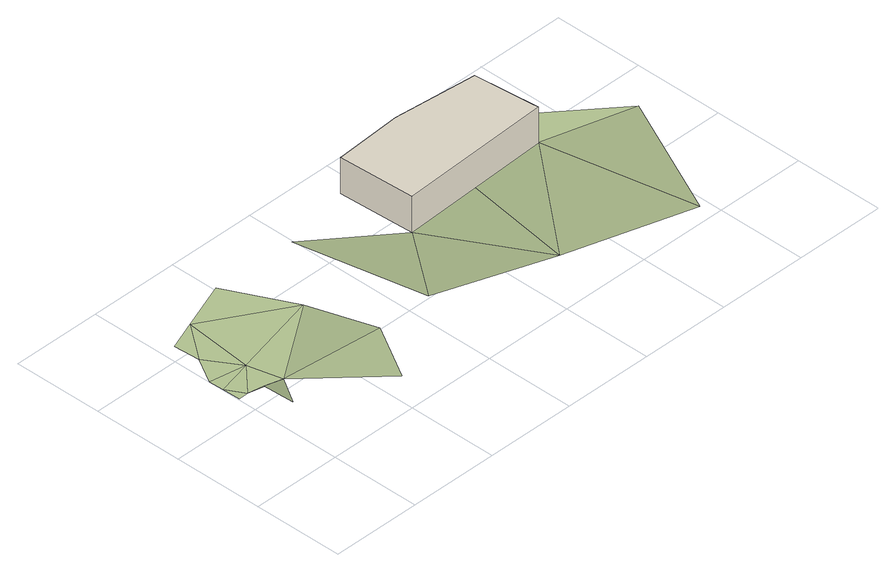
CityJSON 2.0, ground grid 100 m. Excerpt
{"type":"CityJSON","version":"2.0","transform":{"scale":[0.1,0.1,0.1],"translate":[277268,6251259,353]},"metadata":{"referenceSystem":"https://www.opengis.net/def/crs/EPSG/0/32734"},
"CityObjects":{
"building1":{"type":"Building","attributes":{"address":"Walmer Road Woodstock 7915 Cape Town","building":"house","building:levels":1,"building_height":4.1,"roof_height":26.41,"ground_height":22.31,"plus_code":"4FRW3C9W+PHV"},"geometry":[{"type":"Solid","lod":"1","boundaries":[[[[0,1,2,3]],[[1,4,5,2]],[[4,6,7,5]],[[6,8,9,7]],[[8,0,3,9]],[[3,2,5,7,9]],[[8,6,4,1,0]]]]}]},
"terrain1":{"type":"TINRelief","geometry":[{"type":"CompositeSurface","lod":"1","boundaries":[[[10,11,12]],[[13,14,15]],[[12,15,14]],[[16,10,17]],[[17,10,12]],[[17,18,16]],[[17,12,14]],[[18,19,20]],[[17,19,18]],[[14,21,17]],[[14,22,23]],[[17,21,19]],[[21,14,23]],[[19,21,24]],[[1,25,26]],[[26,27,1]],[[28,1,27]],[[27,29,28]],[[29,27,30]],[[31,29,30]],[[32,29,31]]]}]}
},
"vertices":[
[2797,2636,10],[2838,1779,10],[2838,1779,420],[2797,2636,420],[4566,1865,10],[4566,1865,420],[4499,2598,10],[4499,2598,420],[3566,2686,10],[3566,2686,420],
[8,1411,12],[15,1212,12],[119,1215,12],[139,664,205],[501,1129,12],[126,1015,205],[2,1577,12],[407,1509,12],[175,1873,12],[486,2287,12],[154,2162,12],[1398,1744,12],[1094,219,205],[1458,846,205],[1032,2484,12],[1991,2459,10],[2098,862,204],[3339,418,204],[3702,1822,10],[4566,1865,14],[4729,2,206],[5574,1589,14],[4767,2253,14]
]}
